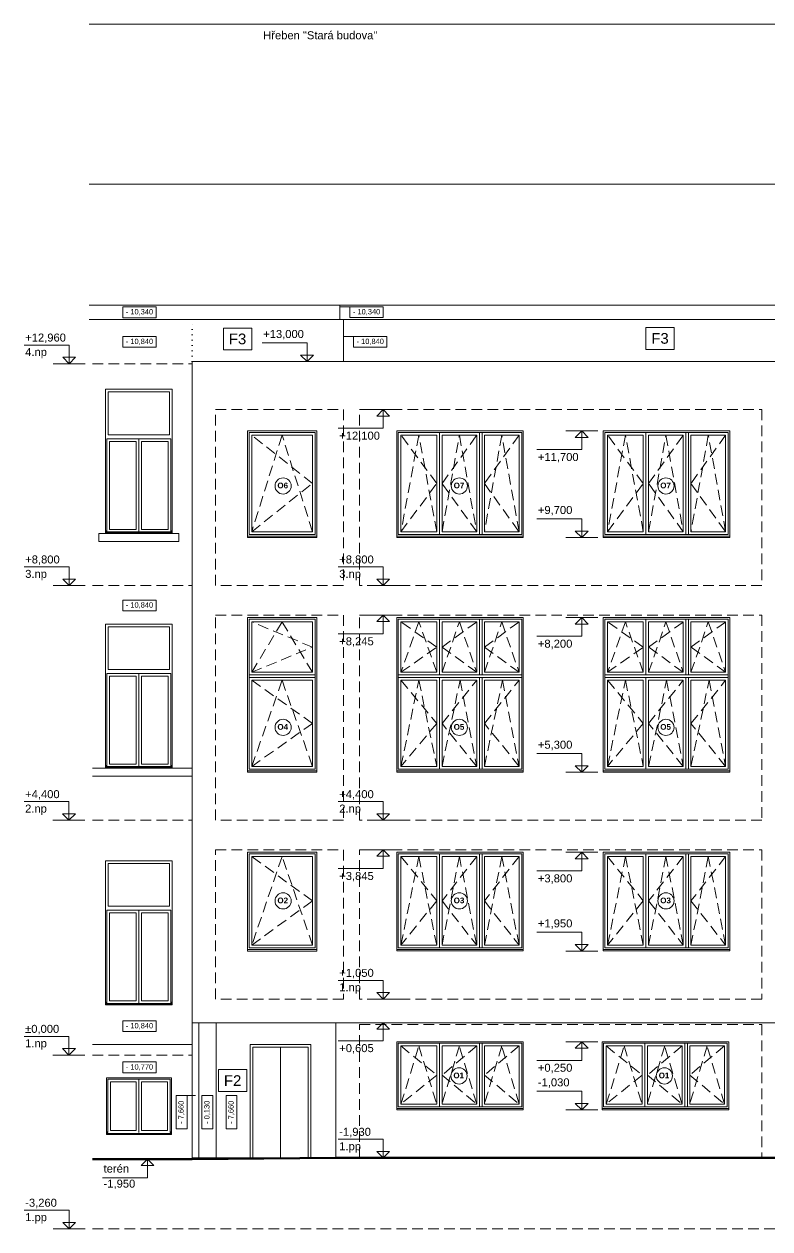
# Model space of a CAD drawing. Header units: millimetres. Extents: x 89194 to 559352, y -753138 to -204019.
# Drawn here: x 280708 to 294698, y -701703 to -679116 of the extents above; entities that cross this region are included whole.
import ezdxf

# ---------------------------------------------------------------- set-up
doc = ezdxf.new("R2010")
doc.units = ezdxf.units.MM
doc.header["$LTSCALE"] = 400
doc.linetypes.add('DASHED', pattern=[0.75, 0.5, -0.25])
doc.linetypes.add('DOT', pattern=[0.25, 0, -0.25])
for name, color, linetype, lineweight in [('RG_koty_hloubkové', 5, 'Continuous', 9), ('RG_Koty_vyskove', 7, 'Continuous', 5), ('RG_okna', 3, 'Continuous', 9), ('RG_pohled', 200, 'Continuous', 9), ('RG_popis okna', 131, 'Continuous', 9), ('RG_skladby konstrukcí', 5, 'Continuous', 9), ('RG_tečkovaně', 210, 'DOT', 15), ('RG_velmi tlustá', 5, 'Continuous', 70), ('RG_výrobky klempíř', 6, 'Continuous', 9), ('RG_výrobky zámečník', 6, 'Continuous', 9), ('RG_čárkovaně', 40, 'DASHED', 9)]:
    doc.layers.add(name, color=color, linetype=linetype, lineweight=lineweight)
doc.styles.add('ARIAL', font='Arial.ttf')
doc.styles.add('Arial 200', font='Arial.ttf', dxfattribs={"height": 200})
doc.styles.add('Arial 250', font='Arial Bold.ttf', dxfattribs={"height": 250})

# ---------------------------------------------------------------- blocks, each defined once
blk = doc.blocks.new('velke_okno_3np')
at = {"layer": 'RG_okna'}
for points in [[(337698, -686743), (340073, -686743), (340073, -688743), (337698, -688743)], [(337728, -686773), (340043, -686773), (340043, -688683), (337728, -688683)], [(337728, -686773), (338498, -686773), (338498, -688683), (337728, -688683)], [(337778, -686823), (338448, -686823), (338448, -688633), (337778, -688633)], [(338498, -686773), (339248, -686773), (339248, -688683), (338498, -688683)], [(338548, -686823), (339198, -686823), (339198, -688633), (338548, -688633)], [(339298, -686773), (340043, -686773), (340043, -688683), (339298, -688683)], [(339343, -686823), (339993, -686823), (339993, -688633), (339343, -688633)]]:
    blk.add_lwpolyline(points, close=True, dxfattribs=at)
at = {"layer": 'RG_výrobky klempíř'}
blk.add_lwpolyline([(337698, -688743), (340073, -688743), (340073, -688713), (337698, -688713)], close=True, dxfattribs=at)
at = {"layer": 'RG_čárkovaně'}
for points in [[(338448, -688633), (338113, -686823), (337778, -688633), (338448, -687728), (337778, -686823)], [(338548, -688633), (338873, -686823), (339198, -688633), (338548, -687728), (339198, -686823)], [(339993, -686823), (339343, -687728), (339993, -688633), (339668, -686823), (339343, -688633)]]:
    blk.add_lwpolyline(points, dxfattribs=at)
blk = doc.blocks.new('velke_okno_2np')
at = {"layer": 'RG_okna'}
for points in [[(337698, -690243), (340073, -690243), (340073, -693143), (337698, -693143)], [(337728, -690273), (340043, -690273), (340043, -693083), (337728, -693083)], [(337778, -690323), (338448, -690323), (338448, -691268), (337778, -691268)], [(338548, -690323), (339198, -690323), (339198, -691268), (338548, -691268)], [(339343, -690323), (339993, -690323), (339993, -691268), (339343, -691268)], [(337778, -691418), (338448, -691418), (338448, -693033), (337778, -693033)], [(338548, -691418), (339198, -691418), (339198, -693033), (338548, -693033)], [(339343, -691418), (339993, -691418), (339993, -693033), (339343, -693033)]]:
    blk.add_lwpolyline(points, close=True, dxfattribs=at)
for points in [[(338498, -691368), (338498, -693083), (337728, -693083), (337728, -690273), (338498, -690273), (338498, -691318)], [(338498, -691318), (338498, -690273), (339248, -690273), (339248, -691318)], [(339298, -691318), (339298, -690273), (340043, -690273), (340043, -693083), (339298, -693083), (339298, -691368)], [(340043, -691318), (337728, -691318)], [(337728, -691368), (340043, -691368)], [(339248, -691368), (339248, -693083), (338498, -693083), (338498, -691368)]]:
    blk.add_lwpolyline(points, dxfattribs=at)
at = {"layer": 'RG_výrobky klempíř'}
blk.add_lwpolyline([(337698, -693143), (340073, -693143), (340073, -693113), (337698, -693113)], close=True, dxfattribs=at)
at = {"layer": 'RG_čárkovaně'}
for points in [[(338448, -691268), (338113, -690323), (337778, -691268), (338448, -690796), (337778, -690323)], [(338548, -691268), (338873, -690323), (339198, -691268), (338548, -690796), (339198, -690323)], [(339343, -691268), (339668, -690323), (339993, -691268), (339343, -690796), (339993, -690323)], [(337778, -691418), (338448, -692226), (337778, -693033), (338113, -691418), (338448, -693033)], [(338548, -693033), (338886, -691418), (339198, -693033), (338548, -692226), (339198, -691418)], [(339343, -693033), (339681, -691418), (339993, -693033), (339343, -692226), (339993, -691418)]]:
    blk.add_lwpolyline(points, dxfattribs=at)
blk = doc.blocks.new('velke_okno_1np')
at = {"layer": 'RG_okna'}
for points in [[(337698, -694643), (340073, -694643), (340073, -696493), (337698, -696493)], [(337728, -694673), (340043, -694673), (340043, -696433), (337728, -696433)], [(337728, -694673), (338498, -694673), (338498, -696433), (337728, -696433)], [(337778, -694723), (338448, -694723), (338448, -696383), (337778, -696383)], [(338498, -694673), (339248, -694673), (339248, -696433), (338498, -696433)], [(338548, -694723), (339198, -694723), (339198, -696383), (338548, -696383)], [(339298, -694673), (340043, -694673), (340043, -696433), (339298, -696433)], [(339343, -694723), (339993, -694723), (339993, -696383), (339343, -696383)]]:
    blk.add_lwpolyline(points, close=True, dxfattribs=at)
at = {"layer": 'RG_výrobky klempíř'}
blk.add_lwpolyline([(337698, -696493), (340073, -696493), (340073, -696463), (337698, -696463)], close=True, dxfattribs=at)
at = {"layer": 'RG_čárkovaně'}
for points in [[(337778, -694723), (338448, -695553), (337778, -696383), (338113, -694723), (338448, -696383)], [(339198, -694723), (338548, -695553), (339198, -696383), (338873, -694723), (338548, -696383)], [(339993, -694723), (339343, -695553), (339993, -696383), (339668, -694723), (339343, -696383)]]:
    blk.add_lwpolyline(points, dxfattribs=at)
blk = doc.blocks.new('okno_velke_1pp')
at = {"layer": 'RG_okna'}
for points in [[(337698, -698193), (340073, -698193), (340073, -699473), (337698, -699473)], [(337728, -698223), (340043, -698223), (340043, -699413), (337728, -699413)], [(337728, -698223), (338498, -698223), (338498, -699413), (337728, -699413)], [(337778, -698273), (338448, -698273), (338448, -699363), (337778, -699363)], [(338498, -698223), (339248, -698223), (339248, -699413), (338498, -699413)], [(338548, -698273), (339198, -698273), (339198, -699363), (338548, -699363)], [(339298, -698223), (340043, -698223), (340043, -699413), (339298, -699413)], [(339343, -698273), (339993, -698273), (339993, -699363), (339343, -699363)]]:
    blk.add_lwpolyline(points, close=True, dxfattribs=at)
at = {"layer": 'RG_výrobky klempíř'}
blk.add_lwpolyline([(337698, -699473), (340073, -699473), (340073, -699443), (337698, -699443)], close=True, dxfattribs=at)
at = {"layer": 'RG_čárkovaně'}
for points in [[(337778, -698273), (338448, -698818), (337778, -699363), (338113, -698273), (338448, -699363)], [(339198, -698273), (338548, -698818), (339198, -699363), (338873, -698273), (338548, -699363)], [(339993, -698273), (339343, -698818), (339993, -699363), (339668, -698273), (339343, -699363)]]:
    blk.add_lwpolyline(points, dxfattribs=at)
blk = doc.blocks.new('dvere_vytah')
at = {"layer": 'RG_okna'}
for points in [[(334913, -698243), (336053, -698243), (336053, -700373), (334913, -700373)], [(334963, -698293), (336003, -698293), (336003, -700373), (334963, -700373)]]:
    blk.add_lwpolyline(points, close=True, dxfattribs=at)
blk.add_lwpolyline([(335483, -698293), (335483, -700373)], dxfattribs=at)

msp = doc.modelspace()

# ---------------------------------------------------------------- linework, layer by layer
at = {"layer": 'RG_koty_hloubkové'}
for points in [[(282560.2, -684416.4), (283185.2, -684416.4), (283185.2, -684620.2), (282560.2, -684620.2)], [(286820.3, -684415.7), (287445.3, -684415.7), (287445.3, -684619.5), (286820.3, -684619.5)], [(282560.2, -684971.8), (283185.2, -684971.8), (283185.2, -685175.5), (282560.2, -685175.5)], [(286888.6, -684971.8), (287513.6, -684971.8), (287513.6, -685175.5), (286888.6, -685175.5)], [(282560.2, -689913.4), (283185.2, -689913.4), (283185.2, -690117.1), (282560.2, -690117.1)], [(282560.2, -697801.5), (283185.2, -697801.5), (283185.2, -698005.3), (282560.2, -698005.3)], [(282560.2, -698574.1), (283185.2, -698574.1), (283185.2, -698777.9), (282560.2, -698777.9)], [(283561.2, -699829.4), (283561.2, -699204.4), (283764.9, -699204.4), (283764.9, -699829.4)], [(284044.1, -699829.4), (284044.1, -699204.4), (284247.9, -699204.4), (284247.9, -699829.4)], [(284496.9, -699829.4), (284496.9, -699204.4), (284700.6, -699204.4), (284700.6, -699829.4)]]:
    msp.add_lwpolyline(points, close=True, dxfattribs=at)
for points in [[(286820.3, -684415.7), (286629.9, -684415.7)], [(286888.6, -684971.8), (286698.3, -684971.8)], [(283764.9, -699204.4), (283921.6, -699204.4)]]:
    msp.add_lwpolyline(points, dxfattribs=at)
at = {"layer": 'RG_Koty_vyskove', "transparency": 33554687, "extrusion": (0, 0, -1)}
for p, q in [((280709.9, -685133.2), (281552, -685133.2)), ((285173.8, -685093.2), (286015.9, -685093.2)), ((286600.3, -686693.2), (287442.4, -686693.2)), ((290326, -687093.2), (291168.1, -687093.2)), ((290326, -688393.2), (291168.1, -688393.2)), ((280709.9, -689293.2), (281552, -689293.2)), ((286600.3, -689293.2), (287442.4, -689293.2)), ((286600.3, -690548.2), (287442.4, -690548.2)), ((290326, -690593.2), (291168.1, -690593.2)), ((290326, -692793.2), (291168.1, -692793.2)), ((280708.3, -693693.2), (281550.4, -693693.2)), ((286600.3, -693693.2), (287442.4, -693693.2)), ((286600.3, -694948.2), (287442.4, -694948.2)), ((290326, -694993.2), (291168.1, -694993.2)), ((290326, -696143.2), (291168.1, -696143.2)), ((286600.3, -697043.2), (287442.4, -697043.2)), ((280708.3, -698093.2), (281550.4, -698093.2)), ((286600.3, -698175.7), (287442.4, -698175.7)), ((290326, -698543.2), (291168.1, -698543.2)), ((290326, -699123.2), (291168.1, -699123.2)), ((286600.3, -700023.2), (287442.4, -700023.2)), ((282179.8, -700743.2), (283022, -700743.2)), ((280709.9, -701353.2), (281552, -701353.2))]:
    msp.add_line(p, q, dxfattribs=at)
at = {"layer": 'RG_Koty_vyskove', "transparency": 33554687}
for p, q in [((281552, -685133.2), (281552, -685483.2)), ((286015.9, -685093.2), (286015.9, -685443.2)), ((281552, -685483.2), (281432.1, -685363.1, 0)), ((281432.1, -685363.1, 0), (281552.1, -685363.1, 0)), ((281672.1, -685363.1, 0), (281552, -685483.2)), ((281552.1, -685363.1, 0), (281672.1, -685363.1, 0)), ((286015.9, -685443.2), (285896, -685323.1, 0)), ((285896, -685323.1, 0), (286016.1, -685323.1, 0)), ((286136.1, -685323.1, 0), (286015.9, -685443.2)), ((286016.1, -685323.1, 0), (286136.1, -685323.1, 0)), ((287442.4, -686343.2), (287322.5, -686463.3, 0)), ((287442.4, -686693.2), (287442.4, -686343.2)), ((287562.5, -686463.3, 0), (287442.4, -686343.2)), ((287322.5, -686463.3, 0), (287442.5, -686463.3, 0)), ((287442.5, -686463.3, 0), (287562.5, -686463.3, 0)), ((291168.1, -686743.2), (291048.3, -686863.3, 0)), ((291048.3, -686863.3, 0), (291168.3, -686863.3, 0)), ((291168.1, -687093.2), (291168.1, -686743.2)), ((291288.3, -686863.3, 0), (291168.1, -686743.2)), ((291168.3, -686863.3, 0), (291288.3, -686863.3, 0)), ((291168.1, -688393.2), (291168.1, -688743.2)), ((291168.1, -688743.2), (291048.3, -688623.1, 0)), ((291048.3, -688623.1, 0), (291168.3, -688623.1, 0)), ((291288.3, -688623.1, 0), (291168.1, -688743.2)), ((291168.3, -688623.1, 0), (291288.3, -688623.1, 0)), ((281552, -689293.2), (281552, -689643.2)), ((287442.4, -689293.2), (287442.4, -689643.2)), ((281552, -689643.2), (281432.1, -689523.1, 0)), ((281432.1, -689523.1, 0), (281552.1, -689523.1, 0)), ((281672.1, -689523.1, 0), (281552, -689643.2)), ((281552.1, -689523.1, 0), (281672.1, -689523.1, 0)), ((287442.4, -689643.2), (287322.5, -689523.1, 0)), ((287322.5, -689523.1, 0), (287442.5, -689523.1, 0)), ((287562.5, -689523.1, 0), (287442.4, -689643.2)), ((287442.5, -689523.1, 0), (287562.5, -689523.1, 0)), ((287442.4, -690198.2), (287322.5, -690318.3, 0)), ((287442.4, -690548.2), (287442.4, -690198.2)), ((287562.5, -690318.3, 0), (287442.4, -690198.2)), ((291168.1, -690243.2), (291048.3, -690363.3, 0)), ((291168.1, -690593.2), (291168.1, -690243.2)), ((291288.3, -690363.3, 0), (291168.1, -690243.2)), ((287322.5, -690318.3, 0), (287442.5, -690318.3, 0)), ((287442.5, -690318.3, 0), (287562.5, -690318.3, 0)), ((291048.3, -690363.3, 0), (291168.3, -690363.3, 0)), ((291168.3, -690363.3, 0), (291288.3, -690363.3, 0)), ((291168.1, -692793.2), (291168.1, -693143.2)), ((291168.1, -693143.2), (291048.3, -693023.1, 0)), ((291048.3, -693023.1, 0), (291168.3, -693023.1, 0)), ((291288.3, -693023.1, 0), (291168.1, -693143.2)), ((291168.3, -693023.1, 0), (291288.3, -693023.1, 0)), ((281550.4, -693693.2), (281550.4, -694043.2)), ((287442.4, -693693.2), (287442.4, -694043.2)), ((281550.4, -694043.2), (281430.6, -693923.1, 0)), ((281430.6, -693923.1, 0), (281550.6, -693923.1, 0)), ((281670.6, -693923.1, 0), (281550.4, -694043.2)), ((281550.6, -693923.1, 0), (281670.6, -693923.1, 0)), ((287442.4, -694043.2), (287322.5, -693923.1, 0)), ((287322.5, -693923.1, 0), (287442.5, -693923.1, 0)), ((287562.5, -693923.1, 0), (287442.4, -694043.2)), ((287442.5, -693923.1, 0), (287562.5, -693923.1, 0)), ((287442.4, -694598.2), (287322.5, -694718.3, 0)), ((287322.5, -694718.3, 0), (287442.5, -694718.3, 0)), ((287442.4, -694948.2), (287442.4, -694598.2)), ((287562.5, -694718.3, 0), (287442.4, -694598.2)), ((287442.5, -694718.3, 0), (287562.5, -694718.3, 0)), ((291168.1, -694643.2), (291048.3, -694763.3, 0)), ((291048.3, -694763.3, 0), (291168.3, -694763.3, 0)), ((291168.1, -694993.2), (291168.1, -694643.2)), ((291288.3, -694763.3, 0), (291168.1, -694643.2)), ((291168.3, -694763.3, 0), (291288.3, -694763.3, 0)), ((291168.1, -696143.2), (291168.1, -696493.2)), ((291168.1, -696493.2), (291048.3, -696373.1, 0)), ((291048.3, -696373.1, 0), (291168.3, -696373.1, 0)), ((291288.3, -696373.1, 0), (291168.1, -696493.2)), ((291168.3, -696373.1, 0), (291288.3, -696373.1, 0)), ((287442.4, -697043.2), (287442.4, -697393.2)), ((287442.4, -697393.2), (287322.5, -697273.1, 0)), ((287322.5, -697273.1, 0), (287442.5, -697273.1, 0)), ((287562.5, -697273.1, 0), (287442.4, -697393.2)), ((287442.5, -697273.1, 0), (287562.5, -697273.1, 0)), ((287442.4, -697838.2), (287322.5, -697958.3, 0)), ((287442.4, -698175.7), (287442.4, -697838.2)), ((287562.5, -697958.3, 0), (287442.4, -697838.2)), ((281550.4, -698093.2), (281550.4, -698443.2)), ((287322.5, -697958.3, 0), (287442.5, -697958.3, 0)), ((287442.5, -697958.3, 0), (287562.5, -697958.3, 0)), ((281550.4, -698443.2), (281430.6, -698323.1, 0)), ((281430.6, -698323.1, 0), (281550.6, -698323.1, 0)), ((281670.6, -698323.1, 0), (281550.4, -698443.2)), ((281550.6, -698323.1, 0), (281670.6, -698323.1, 0)), ((291168.1, -698193.2), (291048.3, -698313.3, 0)), ((291048.3, -698313.3, 0), (291168.3, -698313.3, 0)), ((291168.1, -698543.2), (291168.1, -698193.2)), ((291288.3, -698313.3, 0), (291168.1, -698193.2)), ((291168.3, -698313.3, 0), (291288.3, -698313.3, 0)), ((291168.1, -699123.2), (291168.1, -699473.2)), ((291168.1, -699473.2), (291048.3, -699353.1, 0)), ((291048.3, -699353.1, 0), (291168.3, -699353.1, 0)), ((291288.3, -699353.1, 0), (291168.1, -699473.2)), ((291168.3, -699353.1, 0), (291288.3, -699353.1, 0)), ((287442.4, -700023.2), (287442.4, -700373.2)), ((283022, -700393.2), (282902.1, -700513.3, 0)), ((283022, -700743.2), (283022, -700393.2)), ((283142.1, -700513.3, 0), (283022, -700393.2)), ((287442.4, -700373.2), (287322.5, -700253.1, 0)), ((287322.5, -700253.1, 0), (287442.5, -700253.1, 0)), ((287562.5, -700253.1, 0), (287442.4, -700373.2)), ((287442.5, -700253.1, 0), (287562.5, -700253.1, 0)), ((282902.1, -700513.3, 0), (283022.1, -700513.3, 0)), ((283022.1, -700513.3, 0), (283142.1, -700513.3, 0)), ((281552, -701353.2), (281552, -701703.2)), ((281552, -701703.2), (281432.1, -701583.1, 0)), ((281432.1, -701583.1, 0), (281552.1, -701583.1, 0)), ((281672.1, -701583.1, 0), (281552, -701703.2)), ((281552.1, -701583.1, 0), (281672.1, -701583.1, 0))]:
    msp.add_line(p, q, dxfattribs=at)
for points in [[(281852, -685483.2), (281252, -685483.2)], [(286315.9, -685443.2), (285715.9, -685443.2)], [(287742.4, -686343.2), (287142.4, -686343.2)], [(291468.1, -686743.2), (290868.1, -686743.2)], [(291468.1, -688743.2), (290868.1, -688743.2)], [(281852, -689643.2), (281252, -689643.2)], [(287742.4, -689643.2), (287142.4, -689643.2)], [(287742.4, -690198.2), (287142.4, -690198.2)], [(291468.1, -690243.2), (290868.1, -690243.2)], [(291468.1, -693143.2), (290868.1, -693143.2)], [(281850.4, -694043.2), (281250.4, -694043.2)], [(287742.4, -694043.2), (287142.4, -694043.2)], [(287742.4, -694598.2), (287142.4, -694598.2)], [(291468.1, -694643.2), (290868.1, -694643.2)], [(291468.1, -696493.2), (290868.1, -696493.2)], [(287742.4, -697393.2), (287142.4, -697393.2)], [(287742.4, -697838.2), (287142.4, -697838.2)], [(291468.1, -698193.2), (290868.1, -698193.2)], [(281850.4, -698443.2), (281250.4, -698443.2)], [(291468.1, -699473.2), (290868.1, -699473.2)], [(283322, -700393.2), (282722, -700393.2)], [(287742.4, -700373.2), (287142.4, -700373.2)], [(281852, -701703.2), (281252, -701703.2)]]:
    msp.add_lwpolyline(points, dxfattribs=at)
at = {"layer": 'RG_okna'}
for points in [[(284898.3, -686743.2), (286198.3, -686743.2), (286198.3, -688743.2), (284898.3, -688743.2)], [(284898.3, -686743.2), (286198.3, -686743.2), (286198.3, -688743.2), (284898.3, -688743.2)], [(284928.3, -686773.2), (286168.3, -686773.2), (286168.3, -688683.2), (284928.3, -688683.2)], [(284978.3, -686823.2), (286118.3, -686823.2), (286118.3, -688633.2), (284978.3, -688633.2)], [(284898.3, -690243.2), (286198.3, -690243.2), (286198.3, -693143.2), (284898.3, -693143.2)], [(284898.3, -690243.2), (286198.3, -690243.2), (286198.3, -693143.2), (284898.3, -693143.2)], [(284928.3, -690273.2), (286168.3, -690273.2), (286168.3, -693083.2), (284928.3, -693083.2)], [(284978.3, -690323.2), (286118.3, -690323.2), (286118.3, -691268.2), (284978.3, -691268.2)], [(284978.3, -691418.2), (286118.3, -691418.2), (286118.3, -693033.2), (284978.3, -693033.2)], [(284898.3, -694643.2), (286198.3, -694643.2), (286198.3, -696493.2), (284898.3, -696493.2)], [(284898.3, -694643.2), (286198.3, -694643.2), (286198.3, -696493.2), (284898.3, -696493.2)], [(284928.3, -694673.2), (286168.3, -694673.2), (286168.3, -696433.2), (284928.3, -696433.2)], [(284978.3, -694723.2), (286118.3, -694723.2), (286118.3, -696383.2), (284978.3, -696383.2)]]:
    msp.add_lwpolyline(points, close=True, dxfattribs=at)
for points in [[(286168.3, -691318.2), (284928.3, -691318.2)], [(284928.3, -691368.2), (286168.3, -691368.2)]]:
    msp.add_lwpolyline(points, dxfattribs=at)
at = {"layer": 'RG_pohled', "color": 2, "linetype": 'Continuous', "lineweight": 20}
for p, q in [((281929, -684383.2), (286490.1, -684383.2)), ((286490.1, -684383.2), (307763.9, -684383.2)), ((286631, -684383.2), (286631, -684653.2)), ((281929, -684653.2), (286490.1, -684653.2)), ((286490.1, -684653.2), (307763.9, -684653.2)), ((286698.3, -684653.2), (286698.3, -685443.2)), ((282238.5, -686313.2), (282238.5, -685963.2)), ((282238.5, -685963.2), (283488.5, -685963.2)), ((283488.4, -685963.2), (283488.4, -686013.2)), ((283488.5, -685963.2), (283488.5, -686313.2)), ((282288.4, -686013.2), (282288.4, -686813.2)), ((283438.4, -686013.2), (282288.4, -686013.2)), ((283438.4, -686813.2), (283438.4, -686013.2)), ((283488.4, -686013.2), (283488.4, -686313.2)), ((282238.5, -686313.2), (282238.4, -686313.2)), ((282238.4, -686313.2), (282238.4, -688633.2)), ((283488.5, -686313.2), (283488.4, -686313.2)), ((283488.4, -686313.2), (283488.4, -688633.2)), ((282288.4, -686813.2), (283438.4, -686813.2)), ((282263.4, -686938.2), (282263.4, -686888.2)), ((282263.4, -686888.2), (282863.4, -686888.2)), ((282263.4, -688588.2), (282263.4, -686938.2)), ((282313.4, -686938.2), (282313.4, -688588.2)), ((282813.4, -686938.2), (282313.4, -686938.2)), ((282813.4, -688588.2), (282813.4, -686938.2)), ((282863.4, -686888.2), (282863.4, -686938.2)), ((282863.4, -686888.2), (283463.4, -686888.2)), ((282863.4, -686938.2), (282863.4, -688588.2)), ((282913.4, -686938.2), (282913.4, -688588.2)), ((283413.4, -686938.2), (282913.4, -686938.2)), ((283413.4, -688588.2), (283413.4, -686938.2)), ((283463.4, -686888.2), (283463.4, -686938.2)), ((283463.4, -686938.2), (283463.4, -688588.2)), ((282263.4, -688613.2), (282238.4, -688613.2)), ((282263.4, -688623.2), (282238.4, -688623.2)), ((282238.4, -688633.2), (282238.4, -688635.7)), ((282238.4, -688635.7), (282238.4, -688655.7)), ((283488.4, -688635.7), (282238.4, -688635.7)), ((283488.4, -688655.7), (282238.4, -688655.7)), ((282238.4, -688655.7), (282238.4, -688663.2)), ((283488.4, -688663.2), (282238.4, -688663.2)), ((282263.4, -688625.2), (282263.4, -688588.2)), ((282313.4, -688588.2), (282813.4, -688588.2)), ((282863.4, -688588.2), (282863.4, -688625.2)), ((282913.4, -688588.2), (283413.4, -688588.2)), ((283463.4, -688588.2), (283463.4, -688625.2)), ((283488.4, -688613.2), (283463.4, -688613.2)), ((283488.4, -688623.2), (283463.4, -688623.2)), ((283488.4, -688633.2), (283488.4, -688635.7)), ((283488.4, -688635.7), (283488.4, -688655.7)), ((283488.4, -688655.7), (283488.4, -688663.2)), ((282238.4, -693033.2), (282238.4, -690363.2)), ((282238.4, -690363.2), (283488.4, -690363.2)), ((282288.4, -690413.2), (282288.4, -691213.2)), ((283438.4, -690413.2), (282288.4, -690413.2)), ((283438.4, -691213.2), (283438.4, -690413.2)), ((283488.4, -690363.2), (283488.4, -693033.2)), ((282263.4, -691338.2), (282263.4, -691288.2)), ((282263.4, -691288.2), (282863.4, -691288.2)), ((282263.4, -692988.2), (282263.4, -691338.2)), ((282288.4, -691213.2), (283438.4, -691213.2)), ((282313.4, -691338.2), (282313.4, -692988.2)), ((282813.4, -691338.2), (282313.4, -691338.2)), ((282813.4, -692988.2), (282813.4, -691338.2)), ((282863.4, -691288.2), (282863.4, -691338.2)), ((282863.4, -691288.2), (283463.4, -691288.2)), ((282863.4, -691338.2), (282863.4, -692988.2)), ((282913.4, -691338.2), (282913.4, -692988.2)), ((283413.4, -691338.2), (282913.4, -691338.2)), ((283413.4, -692988.2), (283413.4, -691338.2)), ((283463.4, -691288.2), (283463.4, -691338.2)), ((283463.4, -691338.2), (283463.4, -692988.2)), ((282263.4, -693013.2), (282238.4, -693013.2)), ((282263.4, -693023.2), (282238.4, -693023.2)), ((282238.4, -693033.2), (282238.4, -693035.7)), ((282238.4, -693035.7), (282238.4, -693055.7)), ((283488.4, -693035.7), (282238.4, -693035.7)), ((283488.4, -693055.7), (282238.4, -693055.7)), ((282238.4, -693063.2), (282238.4, -693055.7)), ((283488.4, -693063.2), (282238.4, -693063.2)), ((282263.4, -693025.2), (282263.4, -692988.2)), ((282313.4, -692988.2), (282813.4, -692988.2)), ((282863.4, -692988.2), (282863.4, -693025.2)), ((282913.4, -692988.2), (283413.4, -692988.2)), ((283463.4, -692988.2), (283463.4, -693025.2)), ((283488.4, -693013.2), (283463.4, -693013.2)), ((283488.4, -693023.2), (283463.4, -693023.2)), ((283488.4, -693033.2), (283488.4, -693035.7)), ((283488.4, -693035.7), (283488.4, -693055.7)), ((283488.4, -693055.7), (283488.4, -693063.2)), ((282238.4, -697473.2), (282238.4, -694803.2)), ((282238.4, -694803.2), (283488.4, -694803.2)), ((282288.4, -695653.2), (282288.4, -694853.2)), ((282288.4, -694853.2), (283438.4, -694853.2)), ((283438.4, -694853.2), (283438.4, -695653.2)), ((283488.4, -694803.2), (283488.4, -697473.2)), ((283438.4, -695653.2), (282288.4, -695653.2)), ((282263.4, -695728.2), (282263.4, -695778.2)), ((282863.4, -695728.2), (282263.4, -695728.2)), ((282263.4, -695778.2), (282263.4, -697428.2)), ((282313.4, -697428.2), (282313.4, -695778.2)), ((282313.4, -695778.2), (282813.4, -695778.2)), ((282813.4, -695778.2), (282813.4, -697428.2)), ((282863.4, -695728.2), (282863.4, -695778.2)), ((283463.4, -695728.2), (282863.4, -695728.2)), ((282863.4, -695778.2), (282863.4, -697428.2)), ((282913.4, -697428.2), (282913.4, -695778.2)), ((282913.4, -695778.2), (283413.4, -695778.2)), ((283413.4, -695778.2), (283413.4, -697428.2)), ((283463.4, -695778.2), (283463.4, -695728.2)), ((283463.4, -697428.2), (283463.4, -695778.2)), ((282238.4, -697453.2), (282263.4, -697453.2)), ((282238.4, -697463.2), (282263.4, -697463.2)), ((282238.4, -697473.2), (282238.4, -697475.7)), ((282238.4, -697475.7), (282238.4, -697495.7)), ((282238.4, -697475.7), (283488.4, -697475.7)), ((282263.4, -697428.2), (282263.4, -697465.2)), ((282813.4, -697428.2), (282313.4, -697428.2)), ((282863.4, -697428.2), (282863.4, -697465.2)), ((283413.4, -697428.2), (282913.4, -697428.2)), ((283463.4, -697465.2), (283463.4, -697428.2)), ((283463.4, -697453.2), (283488.4, -697453.2)), ((283463.4, -697463.2), (283488.4, -697463.2)), ((283488.4, -697473.2), (283488.4, -697475.7)), ((283488.4, -697475.7), (283488.4, -697495.7)), ((282238.4, -697495.7), (283488.4, -697495.7)), ((282238.4, -697503.2), (282238.4, -697495.7)), ((283488.4, -697503.2), (282238.4, -697503.2)), ((283488.4, -697495.7), (283488.4, -697503.2)), ((282253.4, -698873.2), (283473.4, -698873.2)), ((282253.4, -699909), (282253.4, -698873.2)), ((282278.4, -698898.2), (282278.4, -698948.2)), ((282863.4, -698898.2), (282278.4, -698898.2)), ((282278.4, -698948.2), (282278.4, -699858.2)), ((282328.4, -699858.2), (282328.4, -698948.2)), ((282328.4, -698948.2), (282813.4, -698948.2)), ((282813.4, -698948.2), (282813.4, -699858.2)), ((282863.4, -698898.2), (282863.4, -698948.2)), ((283448.4, -698898.2), (282863.4, -698898.2)), ((282863.4, -698948.2), (282863.4, -699858.2)), ((282913.4, -699858.2), (282913.4, -698948.2)), ((282913.4, -698948.2), (283398.4, -698948.2)), ((283398.4, -698948.2), (283398.4, -699858.2)), ((283448.4, -698948.2), (283448.4, -698898.2)), ((283448.4, -699858.2), (283448.4, -698948.2)), ((283473.4, -698873.2), (283473.4, -699909)), ((282253.4, -699883.2), (282278.4, -699883.2)), ((282253.4, -699893.2), (282278.4, -699893.2)), ((282253.4, -699909), (282253.4, -699911.5)), ((282253.4, -699911.5), (282253.4, -699931.5)), ((282253.4, -699911.5), (283473.4, -699911.5)), ((282253.4, -699931.5), (283473.4, -699931.5)), ((282253.4, -699933.2), (282253.4, -699931.5)), ((283473.4, -699933.2), (282253.4, -699933.2)), ((282278.4, -699858.2), (282278.4, -699895.2)), ((282813.4, -699858.2), (282328.4, -699858.2)), ((282863.4, -699858.2), (282863.4, -699895.2)), ((283398.4, -699858.2), (282913.4, -699858.2)), ((283448.4, -699895.2), (283448.4, -699858.2)), ((283448.4, -699883.2), (283473.4, -699883.2)), ((283448.4, -699893.2), (283473.4, -699893.2)), ((283473.4, -699909), (283473.4, -699911.5)), ((283473.4, -699911.5), (283473.4, -699931.5)), ((283473.4, -699931.5), (283473.4, -699933.2))]:
    msp.add_line(p, q, dxfattribs=at)
for points in [[(298871.2, -684383.2), (298871.2, -679115.9), (281929, -679115.9)], [(298871.2, -682118.9), (281929, -682118.9)], [(281990.8, -693063.2), (283858.3, -693063.2)], [(281990.8, -693213.2), (283858.3, -693213.2)], [(281988.9, -698243.2), (283856.4, -698243.2)]]:
    msp.add_lwpolyline(points, dxfattribs=at)
at = {"layer": 'RG_pohled'}
for points in [[(283858.3, -685443.2), (302738.3, -685443.2), (302738.3, -697838.2), (283858.3, -697838.2)], [(283858.3, -697838.2), (286558.3, -697838.2), (286558.3, -700373.2), (283858.3, -700373.2)], [(286558.3, -697838.2), (302738.3, -697838.2), (302738.3, -700373.2), (286558.3, -700373.2)]]:
    msp.add_lwpolyline(points, close=True, dxfattribs=at)
at = {"layer": 'RG_pohled', "color": 2, "linetype": 'Continuous', "lineweight": 20}
msp.add_lwpolyline([(282113.4, -688663.2), (283613.4, -688663.2), (283613.4, -688813.2), (282113.4, -688813.2)], close=True, dxfattribs=at)
at = {"layer": 'RG_popis okna'}
for centre in [(285566.6, -687774.3), (288873.2, -687774.3), (292748.2, -687774.3), (285566.6, -692301), (288873.2, -692301), (292748.2, -692301), (285566.6, -695554.1), (288873.2, -695554.1), (292748.2, -695554.1), (288867.4, -698835.1), (292719, -698835.1)]:
    msp.add_circle(centre, 151.6, dxfattribs=at)
at = {"layer": 'RG_skladby konstrukcí'}
for points in [[(284447.6, -685224.1), (284977.6, -685224.1), (284977.6, -684814.1), (284447.6, -684814.1)], [(292371.7, -685215), (292901.7, -685215), (292901.7, -684805), (292371.7, -684805)], [(284354.7, -699127.6), (284884.7, -699127.6), (284884.7, -698717.6), (284354.7, -698717.6)]]:
    msp.add_lwpolyline(points, close=True, dxfattribs=at)
at = {"layer": 'RG_tečkovaně'}
msp.add_lwpolyline([(283858.3, -685443.2), (283858.3, -684653.2)], dxfattribs=at)
at = {"layer": 'RG_velmi tlustá'}
msp.add_lwpolyline([(281990.8, -700393.2), (283859.1, -700393.2), (286558.3, -700373.2), (307763.9, -700373.2)], dxfattribs=at)
at = {"layer": 'RG_výrobky klempíř'}
for points in [[(284898.3, -688743.2), (286198.3, -688743.2), (286198.3, -688713.2), (284898.3, -688713.2)], [(284898.3, -693143.2), (286198.3, -693143.2), (286198.3, -693113.2), (284898.3, -693113.2)], [(284898.3, -696493.2), (286198.3, -696493.2), (286198.3, -696463.2), (284898.3, -696463.2)]]:
    msp.add_lwpolyline(points, close=True, dxfattribs=at)
at = {"layer": 'RG_výrobky zámečník'}
for points in [[(283986.3, -697838.2), (283986.3, -700373.2)], [(284310.3, -697838.2), (284310.3, -700373.2)]]:
    msp.add_lwpolyline(points, dxfattribs=at)
at = {"layer": 'RG_čárkovaně'}
for points in [[(281990.8, -685483.2), (283858.3, -685483.2)], [(286118.3, -688633.2), (285548.3, -686823.2), (284978.3, -688633.2), (286118.3, -687728.2), (284978.3, -686823.2)], [(281990.8, -689643.2), (283858.3, -689643.2)], [(286118.3, -691268.2), (285548.3, -690323.2), (284978.3, -691268.2), (286118.3, -690795.7), (284978.3, -690323.2)], [(284978.3, -691418.2), (286118.3, -692225.7), (284978.3, -693033.2), (285548.3, -691418.2), (286118.3, -693033.2)], [(281990.8, -694043.2), (283858.3, -694043.2)], [(286118.3, -696383.2), (285548.3, -694723.2), (284978.3, -696383.2), (286118.3, -695553.2), (284978.3, -694723.2)], [(281990.8, -698443.2), (283858.3, -698443.2)], [(281990.8, -701703.2), (307763.9, -701703.2)]]:
    msp.add_lwpolyline(points, dxfattribs=at)
for points in [[(284298.3, -686343.2), (286698.3, -686343.2), (286698.3, -689643.2), (284298.3, -689643.2)], [(286998.3, -686343.2), (294548.3, -686343.2), (294548.3, -689643.2), (286998.3, -689643.2)], [(284298.3, -690198.2), (286698.3, -690198.2), (286698.3, -694043.2), (284298.3, -694043.2)], [(286998.3, -690198.2), (294548.3, -690198.2), (294548.3, -694043.2), (286998.3, -694043.2)], [(284298.3, -694598.2), (286698.3, -694598.2), (286698.3, -697393.2), (284298.3, -697393.2)], [(286998.3, -694598.2), (294548.3, -694598.2), (294548.3, -697393.2), (286998.3, -697393.2)], [(286998.3, -697873.2), (294548.3, -697873.2), (294548.3, -700373.2), (286998.3, -700373.2)]]:
    msp.add_lwpolyline(points, close=True, dxfattribs=at)

# ---------------------------------------------------------------- block references
at = {"layer": 'RG_okna'}
for name, p in [('velke_okno_3np', (-50000, 0)), ('velke_okno_3np', (-46125, 0)), ('velke_okno_2np', (-50000, 0)), ('velke_okno_2np', (-46125, 0)), ('velke_okno_1np', (-50000, 0)), ('velke_okno_1np', (-46125, 0)), ('dvere_vytah', (-49965, 0)), ('okno_velke_1pp', (-50000, 0)), ('okno_velke_1pp', (-46148.3, 0))]:
    msp.add_blockref(name, p, dxfattribs=at)

# ---------------------------------------------------------------- texts
at = {"layer": 'RG_koty_hloubkové', "char_height": 100, "width": 625, "attachment_point": 5, "style": 'Arial 200'}
for s, insert in [('- 10,340', (282872.7, -684517.7)), ('- 10,340', (287132.8, -684517)), ('- 10,840', (282872.7, -685073)), ('- 10,840', (287201.1, -685073)), ('- 10,840', (282872.7, -690014.6)), ('- 10,840', (282872.7, -697902.8)), ('- 10,770', (282872.7, -698675.4))]:
    msp.add_mtext(s, dxfattribs=dict(at, insert=insert))
at = {"layer": 'RG_koty_hloubkové', "char_height": 100, "width": 625, "attachment_point": 5, "rotation": 90, "style": 'Arial 200'}
for s, insert in [('- 7,660', (283662.4, -699516.9)), ('- 0,130', (284145.4, -699516.9)), ('- 7,660', (284598.1, -699516.9))]:
    msp.add_mtext(s, dxfattribs=dict(at, insert=insert))
at = {"layer": 'RG_Koty_vyskove', "transparency": 33554687, "style": 'ARIAL'}
for s, p in [('Hřeben "Stará budova"', (285193.6, -679400.2)), ('+12,960', (280729.7, -685067.7)), ('+13,000', (285193.6, -685000.6)), ('4.np', (280729.7, -685338.1)), ('+12,100', (286620.1, -686906.8)), ('+11,700', (290345.8, -687306.8)), ('+9,700', (290345.8, -688300.6)), ('+8,800', (280729.7, -689227.7)), ('+8,800', (286620.1, -689227.7)), ('3.np', (280729.7, -689498.1)), ('3.np', (286620.1, -689498.1)), ('+8,245', (286620.1, -690761.8)), ('+8,200', (290345.8, -690806.8)), ('+5,300', (290345.8, -692700.6)), ('+4,400', (280728.1, -693627.7)), ('+4,400', (286620.1, -693627.7)), ('2.np', (280728.1, -693898.1)), ('2.np', (286620.1, -693898.1)), ('+3,845', (286620.1, -695161.8)), ('+3,800', (290345.8, -695206.8)), ('+1,950', (290345.8, -696050.6)), ('+1,050', (286620.1, -696977.7)), ('1.np', (286620.1, -697248.1)), ('%%P0,000', (280728.1, -698027.7)), ('1.np', (280728.1, -698298.1)), ('+0,605', (286620.1, -698389.2)), ('+0,250', (290345.8, -698756.8)), ('-1,030', (290345.8, -699030.6)), ('-1,930', (286620.1, -699957.7)), ('1.pp', (286620.1, -700228.1)), ('terén', (282199.6, -700647.3)), ('-1,950', (282199.6, -700929.7)), ('-3,260', (280729.7, -701287.7)), ('1.pp', (280729.7, -701558.1))]:
    msp.add_text(s, height=150, dxfattribs=at).set_placement(p)
at = {"layer": 'RG_popis okna', "char_height": 107.4, "width": 314.064, "attachment_point": 5, "style": 'Arial 250'}
for s, insert in [('O6', (285559.8, -687766.3)), ('O7', (288866.4, -687766.3)), ('O7', (292741.4, -687766.3)), ('O4', (285559.8, -692292.9)), ('O5', (288866.4, -692292.9)), ('O5', (292741.4, -692292.9)), ('O2', (285559.8, -695546.1)), ('O3', (288866.4, -695546.1)), ('O3', (292741.4, -695546.1)), ('O1', (288860.7, -698827.1)), ('O1', (292712.3, -698827.1))]:
    msp.add_mtext(s, dxfattribs=dict(at, insert=insert))
at = {"layer": 'RG_skladby konstrukcí', "char_height": 200, "width": 530, "attachment_point": 5, "style": 'Arial 200'}
for s, insert in [('F3', (284712.6, -685019.1)), ('F3', (292636.7, -685010)), ('F2', (284619.7, -698922.6))]:
    msp.add_mtext(s, dxfattribs=dict(at, insert=insert))

doc.saveas('drawing.dxf')
